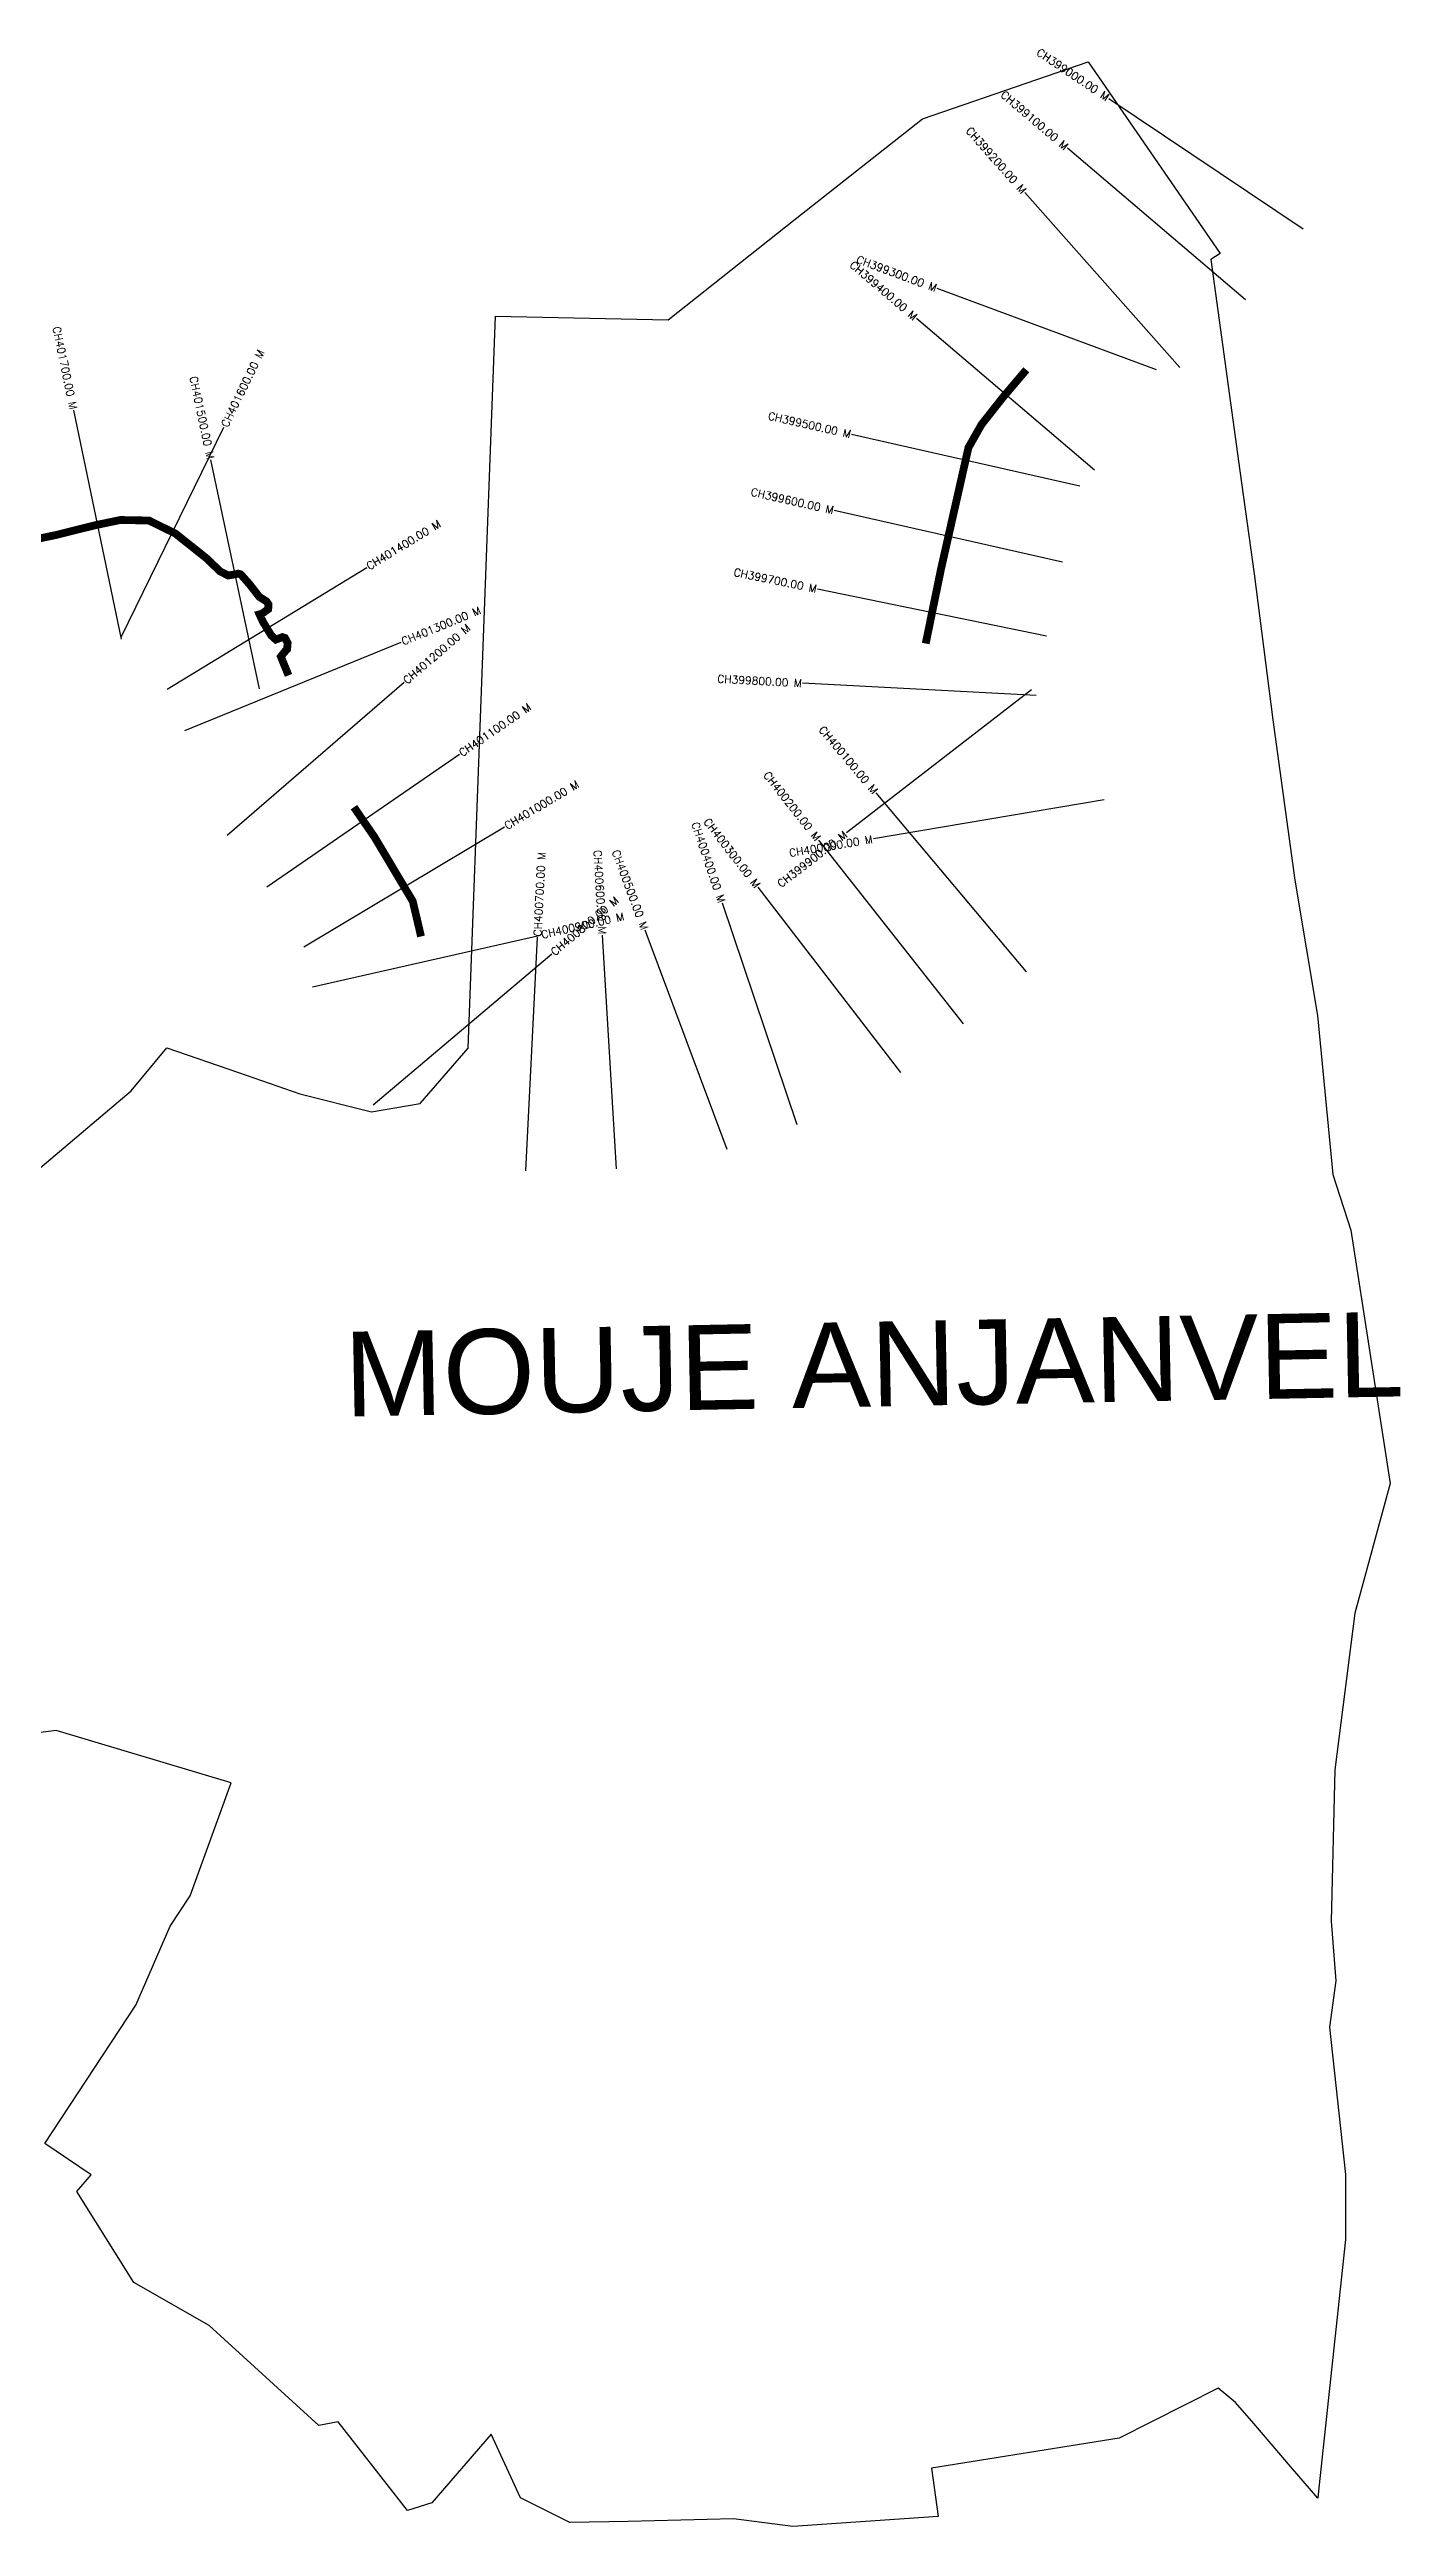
# Model space of a CAD drawing. Header units: metres. Extents: x 302061 to 305538, y 1941225 to 1944575.
# Drawn here: x 303806 to 305538, y 1941398 to 1944575 of the extents above; entities that cross this region are included whole.
import ezdxf
from ezdxf.enums import TextEntityAlignment as Align

# ---------------------------------------------------------------- set-up
doc = ezdxf.new("R2010")
doc.units = ezdxf.units.M
for name, color, linetype in [('CS', 134, 'Continuous'), ('CSMark', 6, 'Continuous'), ('UNPROTECTED', 10, 'Continuous'), ('VILLAGE BOUNDRY', 10, 'Continuous'), ('VILLAGE NAME', 250, 'Continuous')]:
    doc.layers.add(name, color=color, linetype=linetype)
doc.styles.get("Standard").update_dxf_attribs({"font": 'simplex.shx'})

msp = doc.modelspace()

# ---------------------------------------------------------------- linework, layer by layer
at = {"layer": 'CS'}
for p, q in [((305413.6, 1944344.7), (305164.5, 1944511.8)), ((305339.8, 1944253.9), (305111.3, 1944448.3)), ((305255.7, 1944167.1), (305056.7, 1944391.6)), ((305225.4, 1944164.1), (304944.1, 1944268.3)), ((305146, 1944035.4), (304917.6, 1944229.9)), ((303898.4, 1943818.7), (303837, 1944112.4)), ((303897.8, 1943821.3), (304029.5, 1944090.8)), ((305127.1, 1944015.1), (304834.5, 1944081.3)), ((304075, 1943755.2), (304012.9, 1944048.7)), ((305105, 1943917.5), (304812.4, 1943983.7)), ((303956.7, 1943754.5), (304212.8, 1943910.8)), ((305084.7, 1943822.7), (304790.8, 1943883)), ((303979.3, 1943701.6), (304257, 1943815)), ((304033.9, 1943567.2), (304260.8, 1943763.5)), ((305071.2, 1943746.4), (304771.7, 1943762.2)), ((305065.3, 1943753.6), (304827.8, 1943570.4)), ((304084.5, 1943501.1), (304331.6, 1943671.2)), ((305059, 1943392), (304865.9, 1943621.6)), ((305158.3, 1943612.8), (304862.5, 1943562.7)), ((304131.9, 1943424.3), (304389.6, 1943577.9)), ((304978, 1943325.5), (304792.4, 1943561.2)), ((304897.9, 1943263), (304714.8, 1943500.7)), ((304764.8, 1943196), (304668.8, 1943480.2)), ((304143.1, 1943373), (304435.7, 1943439.3)), ((304416.7, 1943137), (304431.7, 1943436.7)), ((304532.9, 1943139.6), (304515.2, 1943439.1)), ((304674.9, 1943164.4), (304569.9, 1943445.4)), ((304220.9, 1943221.6), (304450, 1943415.2))]:
    msp.add_line(p, q, dxfattribs=at)
at = {"layer": 'UNPROTECTED', "const_width": 10, "flags": 128}
for points in [[(305058.6, 1944164.2), (305029.1, 1944129.4), (305001.3, 1944094.2), (304984.4, 1944064.4), (304949.2, 1943908.6), (304929.6, 1943813.2)], [(304112.4, 1943772.3), (304102.6, 1943796.4), (304106.5, 1943801.4), (304110.6, 1943806), (304111.3, 1943813.9), (304107.9, 1943820.3), (304104.6, 1943821.4), (304096.1, 1943818.2), (304090.2, 1943823.6), (304079.6, 1943841), (304075.2, 1943850.6), (304078.3, 1943851.4), (304086.4, 1943857.3), (304086.7, 1943863.5), (304083.9, 1943867.4), (304075, 1943873), (304061.9, 1943889.8), (304051.1, 1943901.9), (304047.9, 1943902.8), (304043, 1943901.7), (304034.9, 1943900.4), (304024.4, 1943905.9), (304007.3, 1943922.4), (303967.2, 1943954.3), (303933.3, 1943970.9), (303896.7, 1943971.6), (303864.2, 1943964.8), (303814.4, 1943952.4), (303748.3, 1943938.4)], [(304282.3, 1943437.5), (304280, 1943447.7), (304271.7, 1943482.7), (304222.7, 1943564.9), (304196.3, 1943603.3)]]:
    msp.add_lwpolyline(points, dxfattribs=at)
at = {"layer": 'VILLAGE BOUNDRY', "color": 3, "flags": 128}
for points in [[(304377.8, 1944233), (304599.1, 1944228.4), (304762.3, 1944357.3), (304925.6, 1944486.2), (305138.1, 1944559.2), (305307.1, 1944313.5), (305295.4, 1944305.6), (305332.6, 1944034.7), (305350.7, 1943902.4), (305374.9, 1943715.1), (305403, 1943509.5), (305431.9, 1943336), (305451.8, 1943132.1), (305474.7, 1943061), (305525.3, 1942735.8), (305479.8, 1942569.8), (305454.1, 1942369), (305449.7, 1942174.7), (305455.6, 1942098.2), (305447.3, 1942038.9), (305467.9, 1941849.8), (305468.1, 1941766.3), (305433.7, 1941447.9), (305432.3, 1941434.6), (305397.6, 1941475.2), (305350.3, 1941530.4), (305327, 1941557.6), (305304.5, 1941575.7), (305177.5, 1941511.7), (304936.9, 1941473.2), (304945.7, 1941411.4), (304759, 1941398.5), (304683.3, 1941408.1), (304548, 1941405), (304473.2, 1941403.4), (304409.9, 1941435.3), (304372.2, 1941516.7), (304296.2, 1941428.8), (304265.1, 1941419.1), (304176.1, 1941532.6), (304151.4, 1941527.9), (304010.7, 1941656.1), (303914, 1941711.4), (303841, 1941828), (303859.4, 1941849.4), (303800, 1941889.5), (303916.5, 1942066.8), (303960.5, 1942168.5), (303986.2, 1942207.4), (304038.7, 1942352.3), (303814.4, 1942419.4), (303589.3, 1942390.3)], [(303791.1, 1943138.4), (303910.4, 1943239.6), (303956.4, 1943294.7), (304048.1, 1943262.9), (304126.9, 1943235.5), (304218.9, 1943212.5), (304281.4, 1943223.5), (304342.6, 1943294.3), (304377.8, 1944233)]]:
    msp.add_lwpolyline(points, dxfattribs=at)

# ---------------------------------------------------------------- texts
at = {"layer": 'CSMark'}
for s, rotation, p in [('CH399000.00 M', 326.1386, (305163.6, 1944512.4)), ('CH399100.00 M', 319.629, (305110.5, 1944448.9)), ('CH399200.00 M', 311.5675, (305056, 1944392.3)), ('CH399400.00 M', 319.5852, (304916.9, 1944230.6)), ('CH399300.00 M', 339.6631, (304943.2, 1944268.7)), ('CH401700.00 M', 281.8016, (303836.8, 1944113.4)), ('CH401500.00 M', 281.9587, (304012.7, 1944049.7)), ('CH399500.00 M', 347.2518, (304833.5, 1944081.5)), ('CH399600.00 M', 347.2518, (304811.4, 1943984)), ('CH399700.00 M', 348.4068, (304789.8, 1943883.2)), ('CH399800.00 M', 356.9757, (304770.7, 1943762.3)), ('CH400100.00 M', 310.0464, (304865.3, 1943622.4)), ('CH400200.00 M', 308.2036, (304791.8, 1943562)), ('CH400300.00 M', 307.6154, (304714.2, 1943501.5)), ('CH400400.00 M', 288.6708, (304668.4, 1943481.1)), ('CH399900.00 M', 37.6388, (304827, 1943569.8)), ('CH400000.00 M', 9.6262, (304861.5, 1943562.5)), ('CH400600.00 M', 273.3735, (304515.1, 1943440.1)), ('CH400500.00 M', 290.4962, (304569.6, 1943446.4))]:
    msp.add_text(s, height=10, rotation=rotation, dxfattribs=at).set_placement(p, align=Align.MIDDLE_RIGHT)
for s, rotation, p in [('CH401600.00 M', 63.9555, (304029.9, 1944091.7)), ('CH401400.00 M', 31.3931, (304213.6, 1943911.3)), ('CH401300.00 M', 22.2267, (304257.9, 1943815.4)), ('CH401200.00 M', 40.8668, (304261.5, 1943764.2)), ('CH401100.00 M', 34.542, (304332.5, 1943671.7)), ('CH401000.00 M', 30.798, (304390.4, 1943578.4)), ('CH400700.00 M', 87.1444, (304431.7, 1943437.7)), ('CH400800.00 M', 40.1965, (304450.8, 1943415.8)), ('CH400900.00 M', 12.7611, (304436.7, 1943439.5))]:
    msp.add_text(s, height=10, rotation=rotation, dxfattribs=at).set_placement(p, align=Align.MIDDLE_LEFT)
at = {"layer": 'VILLAGE NAME', "insert": (304182.7, 1942930.4), "char_height": 108.748, "attachment_point": 1, "rotation": 1.1028}
msp.add_mtext_dynamic_manual_height_columns('{\\fArial|b0|i0|c0|p34;MOUJE ANJANVEL}', width=1571.314, gutter_width=543.7, heights=[0], dxfattribs=at)

doc.saveas('drawing.dxf')
